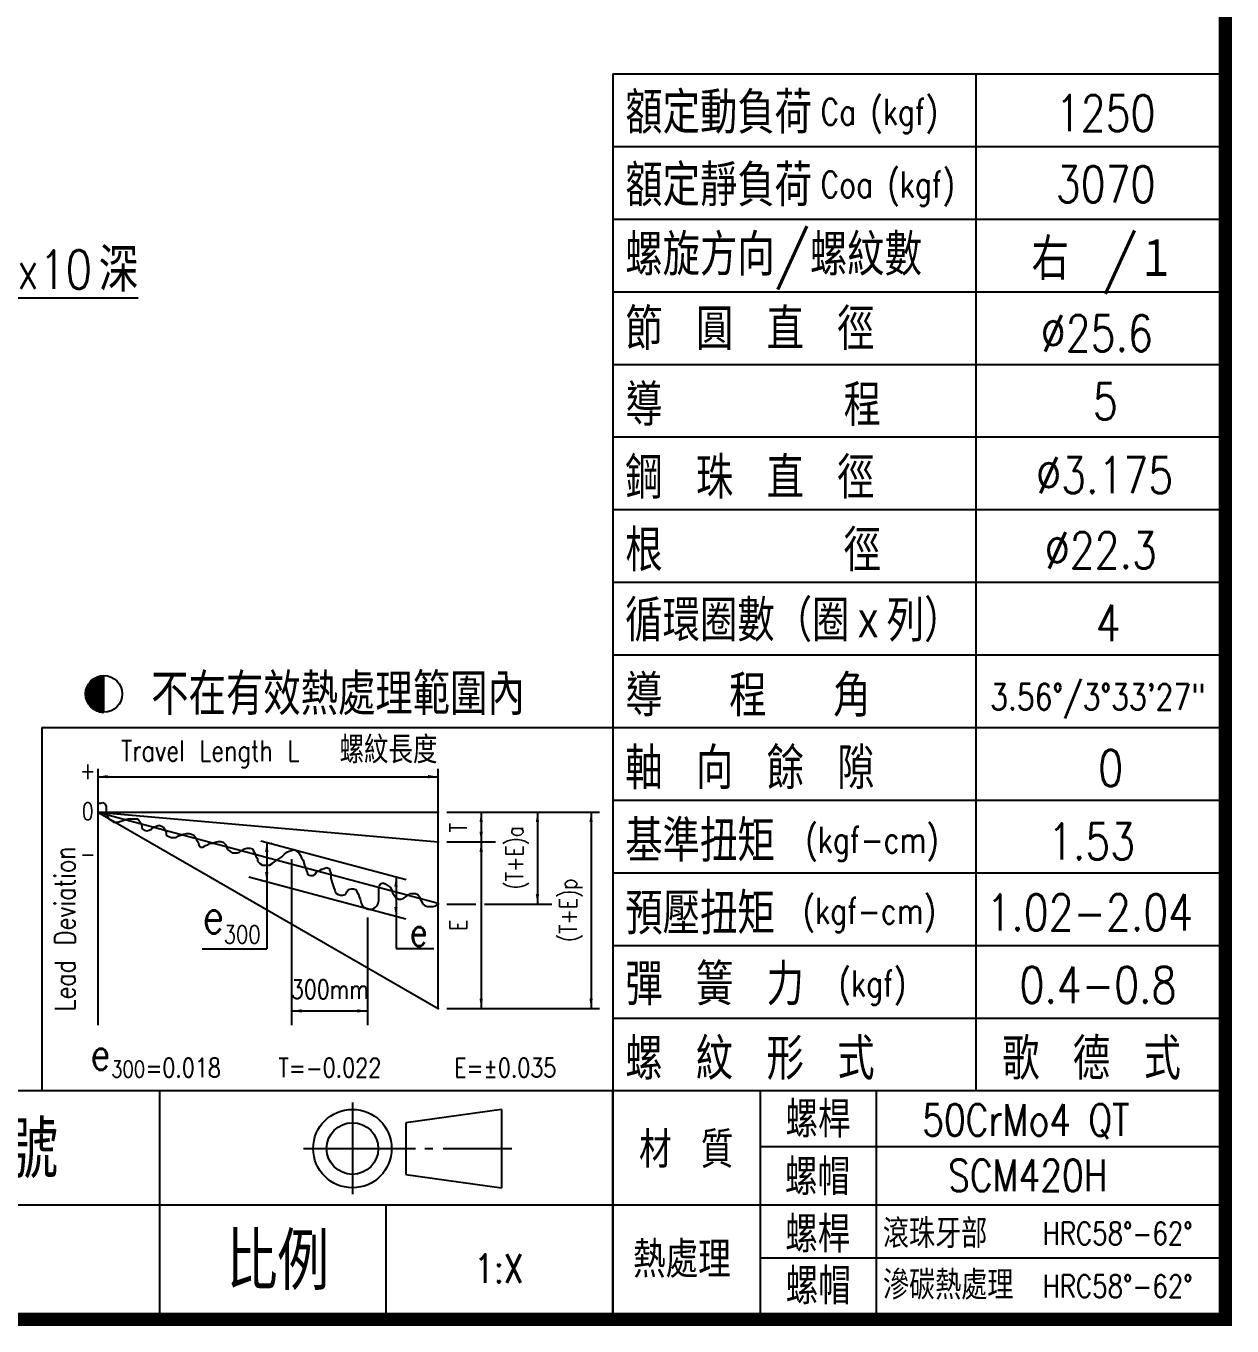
# Model space of a CAD drawing. Header units: millimetres. Extents: x 1056 to 1476, y 85 to 383.
# Drawn here: x 1351.2 to 1476.4, y 84.6 to 219.7 of the extents above; entities that cross this region are included whole.
import ezdxf
from ezdxf.enums import TextEntityAlignment as Align

# ---------------------------------------------------------------- set-up
doc = ezdxf.new("R2010")
doc.units = ezdxf.units.MM
doc.layers.add('CK_LEVEL_1', color=7, linetype='Continuous')
doc.styles.add('SIMPLEX', font='simplex.shx', dxfattribs={"width": 0.8, "height": 4})
doc.styles.get("Standard").update_dxf_attribs({"font": 'txt.shx', "height": 4, "bigfont": 'CHINESET.SHX'})

# ---------------------------------------------------------------- blocks, each defined once
blk = doc.blocks.new('*X41')
at = {"color": 0}
for p, q in [((509.13, 87.95), (512.19, 87.95)), ((509.18, 88), (512.19, 88)), ((509.22, 88.05), (512.19, 88.05)), ((509.27, 88.1), (512.19, 88.1)), ((509.31, 88.15), (512.19, 88.15)), ((509.36, 88.2), (512.19, 88.2)), ((509.41, 88.25), (512.19, 88.25)), ((509.47, 88.3), (512.19, 88.3)), ((509.52, 88.35), (512.19, 88.35)), ((509.58, 88.4), (512.19, 88.4)), ((509.64, 88.45), (512.19, 88.45)), ((509.7, 88.5), (512.19, 88.5)), ((509.76, 88.55), (512.19, 88.55)), ((509.83, 88.6), (512.19, 88.6)), ((509.9, 88.65), (512.19, 88.65)), ((509.97, 88.7), (512.19, 88.7)), ((510.05, 88.75), (512.19, 88.75)), ((510.13, 88.8), (512.19, 88.8)), ((510.22, 88.85), (512.19, 88.85)), ((510.31, 88.9), (512.19, 88.9)), ((510.41, 88.95), (512.19, 88.95)), ((510.51, 89), (512.19, 89)), ((510.62, 89.05), (512.19, 89.05)), ((510.75, 89.1), (512.19, 89.1)), ((510.89, 89.15), (512.19, 89.15)), ((511.04, 89.2), (512.19, 89.2)), ((511.22, 89.25), (512.19, 89.25)), ((511.45, 89.3), (512.19, 89.3)), ((511.81, 89.35), (512.19, 89.35)), ((508.19, 85.6), (512.19, 85.6)), ((508.19, 85.55), (512.19, 85.55)), ((508.19, 85.5), (512.19, 85.5)), ((508.19, 85.45), (512.19, 85.45)), ((508.19, 85.4), (512.19, 85.4)), ((508.19, 85.35), (512.19, 85.35)), ((508.19, 85.3), (512.19, 85.3)), ((508.19, 85.25), (512.19, 85.25)), ((508.19, 85.2), (512.19, 85.2)), ((508.19, 85.15), (512.19, 85.15)), ((508.2, 85.7), (512.19, 85.7)), ((508.2, 85.65), (512.19, 85.65)), ((508.2, 85.1), (512.19, 85.1)), ((508.21, 85.8), (512.19, 85.8)), ((508.21, 85.75), (512.19, 85.75)), ((508.22, 85.9), (512.19, 85.9)), ((508.22, 85.85), (512.19, 85.85)), ((508.23, 85.95), (512.19, 85.95)), ((508.24, 86), (512.19, 86)), ((508.25, 86.1), (512.19, 86.1)), ((508.25, 86.05), (512.19, 86.05)), ((508.26, 86.15), (512.19, 86.15)), ((508.27, 86.2), (512.19, 86.2)), ((508.29, 86.25), (512.19, 86.25)), ((508.3, 86.3), (512.19, 86.3)), ((508.31, 86.35), (512.19, 86.35)), ((508.32, 86.4), (512.19, 86.4)), ((508.34, 86.45), (512.19, 86.45)), ((508.35, 86.5), (512.19, 86.5)), ((508.37, 86.55), (512.19, 86.55)), ((508.38, 86.6), (512.19, 86.6)), ((508.4, 86.65), (512.19, 86.65)), ((508.42, 86.7), (512.19, 86.7)), ((508.43, 86.75), (512.19, 86.75)), ((508.45, 86.8), (512.19, 86.8)), ((508.47, 86.85), (512.19, 86.85)), ((508.49, 86.9), (512.19, 86.9)), ((508.51, 86.95), (512.19, 86.95)), ((508.54, 87), (512.19, 87)), ((508.56, 87.05), (512.19, 87.05)), ((508.58, 87.1), (512.19, 87.1)), ((508.61, 87.15), (512.19, 87.15)), ((508.63, 87.2), (512.19, 87.2)), ((508.66, 87.25), (512.19, 87.25)), ((508.68, 87.3), (512.19, 87.3)), ((508.71, 87.35), (512.19, 87.35)), ((508.74, 87.4), (512.19, 87.4)), ((508.77, 87.45), (512.19, 87.45)), ((508.8, 87.5), (512.19, 87.5)), ((508.83, 87.55), (512.19, 87.55)), ((508.87, 87.6), (512.19, 87.6)), ((508.9, 87.65), (512.19, 87.65)), ((508.94, 87.7), (512.19, 87.7)), ((508.97, 87.75), (512.19, 87.75)), ((509.01, 87.8), (512.19, 87.8)), ((509.05, 87.85), (512.19, 87.85)), ((509.09, 87.9), (512.19, 87.9)), ((508.2, 85.05), (512.19, 85.05)), ((508.2, 85), (512.19, 85)), ((508.21, 84.95), (512.19, 84.95)), ((508.21, 84.9), (512.19, 84.9)), ((508.22, 84.85), (512.19, 84.85)), ((508.23, 84.8), (512.19, 84.8)), ((508.23, 84.75), (512.19, 84.75)), ((508.24, 84.7), (512.19, 84.7)), ((508.25, 84.65), (512.19, 84.65)), ((508.26, 84.6), (512.19, 84.6)), ((508.27, 84.55), (512.19, 84.55)), ((508.28, 84.5), (512.19, 84.5)), ((508.29, 84.45), (512.19, 84.45)), ((508.31, 84.4), (512.19, 84.4)), ((508.32, 84.35), (512.19, 84.35)), ((508.33, 84.3), (512.19, 84.3)), ((508.35, 84.25), (512.19, 84.25)), ((508.36, 84.2), (512.19, 84.2)), ((508.38, 84.15), (512.19, 84.15)), ((508.39, 84.1), (512.19, 84.1)), ((508.41, 84.05), (512.19, 84.05)), ((508.43, 84), (512.19, 84)), ((508.45, 83.95), (512.19, 83.95)), ((508.47, 83.9), (512.19, 83.9)), ((508.49, 83.85), (512.19, 83.85)), ((508.51, 83.8), (512.19, 83.8)), ((508.53, 83.75), (512.19, 83.75)), ((508.55, 83.7), (512.19, 83.7)), ((508.57, 83.65), (512.19, 83.65)), ((508.6, 83.6), (512.19, 83.6)), ((508.62, 83.55), (512.19, 83.55)), ((508.65, 83.5), (512.19, 83.5)), ((508.68, 83.45), (512.19, 83.45)), ((508.7, 83.4), (512.19, 83.4)), ((508.73, 83.35), (512.19, 83.35)), ((508.76, 83.3), (512.19, 83.3)), ((508.79, 83.25), (512.19, 83.25)), ((508.83, 83.2), (512.19, 83.2)), ((508.86, 83.15), (512.19, 83.15)), ((508.89, 83.1), (512.19, 83.1)), ((508.93, 83.05), (512.19, 83.05)), ((508.96, 83), (512.19, 83)), ((509, 82.95), (512.19, 82.95)), ((509.04, 82.9), (512.19, 82.9)), ((509.08, 82.85), (512.19, 82.85)), ((509.12, 82.8), (512.19, 82.8)), ((509.16, 82.75), (512.19, 82.75)), ((509.21, 82.7), (512.19, 82.7)), ((509.25, 82.65), (512.19, 82.65)), ((509.3, 82.6), (512.19, 82.6)), ((509.35, 82.55), (512.19, 82.55)), ((509.4, 82.5), (512.19, 82.5)), ((509.45, 82.45), (512.19, 82.45)), ((509.5, 82.4), (512.19, 82.4)), ((509.56, 82.35), (512.19, 82.35)), ((509.62, 82.3), (512.19, 82.3)), ((509.68, 82.25), (512.19, 82.25)), ((509.74, 82.2), (512.19, 82.2)), ((509.81, 82.15), (512.19, 82.15)), ((509.88, 82.1), (512.19, 82.1)), ((509.95, 82.05), (512.19, 82.05)), ((510.03, 82), (512.19, 82)), ((510.11, 81.95), (512.19, 81.95)), ((510.19, 81.9), (512.19, 81.9)), ((510.28, 81.85), (512.19, 81.85)), ((510.38, 81.8), (512.19, 81.8)), ((510.48, 81.75), (512.19, 81.75)), ((510.59, 81.7), (512.19, 81.7)), ((510.71, 81.65), (512.19, 81.65)), ((510.84, 81.6), (512.19, 81.6)), ((510.99, 81.55), (512.19, 81.55)), ((511.17, 81.5), (512.19, 81.5)), ((511.38, 81.45), (512.19, 81.45)), ((511.68, 81.4), (512.19, 81.4))]:
    blk.add_line(p, q, dxfattribs=at)

msp = doc.modelspace()

# ---------------------------------------------------------------- linework, layer by layer
at = {"color": 3}
for p, q in [((1412.1062, 214.6925), (1412.1062, 85.8841)), ((1412.1062, 214.6925), (1475.7386, 214.6925)), ((1449.8362, 214.6925), (1449.8362, 109.0485)), ((1412.1062, 207.1465), (1475.7386, 207.1465)), ((1412.1062, 199.6005), (1475.7386, 199.6005)), ((1412.1062, 192.0545), (1475.7386, 192.0545)), ((1412.1062, 184.5085), (1475.7386, 184.5085)), ((1412.1062, 176.9625), (1475.7386, 176.9625)), ((1412.1062, 169.4165), (1475.7386, 169.4165)), ((1412.1062, 161.8705), (1475.7386, 161.8705)), ((1412.1062, 154.3245), (1475.7386, 154.3245)), ((1359.2566, 148.3605), (1359.2566, 152.1711)), ((1352.8162, 146.7785), (1475.7386, 146.7785)), ((1352.8162, 146.7785), (1352.8162, 109.0485)), ((1358.6236, 142.4682), (1358.6236, 115.8395)), ((1393.9747, 117.5817), (1393.9747, 142.4682)), ((1412.1062, 139.2325), (1475.7386, 139.2325)), ((1358.6236, 138.904), (1358.8904, 138.904)), ((1358.6236, 137.9916), (1393.9747, 117.5817)), ((1358.6236, 137.9916), (1393.9747, 128.5193)), ((1358.6236, 137.9916), (1393.9747, 134.8988)), ((1358.6236, 137.9916), (1393.9747, 137.9916)), ((1358.8904, 138.904), (1359.144, 138.9885)), ((1359.144, 138.9885), (1359.3976, 138.8195)), ((1359.3976, 138.8195), (1359.4821, 138.5661)), ((1359.4821, 138.5661), (1359.4821, 137.8058)), ((1359.4821, 137.8058), (1359.6512, 137.5524)), ((1359.6512, 137.5524), (1359.7358, 137.299)), ((1359.7358, 137.299), (1360.243, 136.9611)), ((1360.243, 136.9611), (1360.7503, 136.9611)), ((1360.7503, 136.9611), (1361.0039, 137.0455)), ((1361.0039, 137.0455), (1361.2575, 137.13)), ((1361.2575, 137.13), (1361.5111, 137.2145)), ((1361.5111, 137.2145), (1361.7647, 137.299)), ((1361.7647, 137.299), (1362.7792, 137.299)), ((1362.7792, 137.299), (1362.9483, 137.0455)), ((1362.9483, 137.0455), (1363.1174, 136.7921)), ((1363.1174, 136.7921), (1363.2019, 136.5387)), ((1363.2019, 136.5387), (1363.2019, 136.2853)), ((1364.2164, 136.2008), (1364.47, 136.4542)), ((1364.47, 136.4542), (1364.7237, 136.5387)), ((1364.7237, 136.5387), (1364.9773, 136.6232)), ((1364.9773, 136.6232), (1365.2309, 136.5387)), ((1365.2309, 136.5387), (1365.4845, 136.3698)), ((1363.2019, 136.2853), (1363.4556, 136.1163)), ((1363.4556, 136.1163), (1363.7092, 136.0319)), ((1363.7092, 136.0319), (1363.9628, 136.1163)), ((1363.9628, 136.1163), (1364.2164, 136.2008)), ((1365.4845, 136.3698), (1365.5691, 136.1163)), ((1365.5691, 136.1163), (1365.7381, 135.8629)), ((1365.7381, 135.8629), (1365.7381, 135.6095)), ((1365.7381, 135.6095), (1365.9918, 135.4405)), ((1365.9918, 135.4405), (1366.2454, 135.3561)), ((1366.2454, 135.3561), (1366.7526, 135.3561)), ((1366.7526, 135.3561), (1367.0063, 135.525)), ((1367.0063, 135.525), (1367.2599, 135.6095)), ((1367.2599, 135.6095), (1367.5135, 135.694)), ((1367.5135, 135.694), (1367.8517, 135.7784)), ((1367.8517, 135.7784), (1368.1053, 135.7784)), ((1368.1053, 135.7784), (1368.3589, 135.694)), ((1368.3589, 135.694), (1368.6125, 135.6095)), ((1368.6125, 135.6095), (1368.7816, 135.3561)), ((1368.7816, 135.3561), (1368.8661, 135.1026)), ((1368.8661, 135.1026), (1369.0352, 134.8492)), ((1369.0352, 134.8492), (1369.1198, 134.5958)), ((1369.1198, 134.5958), (1369.2889, 134.3424)), ((1369.2889, 134.3424), (1369.5425, 134.3424)), ((1369.5425, 134.3424), (1369.7961, 134.5113)), ((1369.7961, 134.5113), (1370.0497, 134.5958)), ((1370.0497, 134.5958), (1370.3033, 134.7647)), ((1370.3033, 134.7647), (1370.557, 134.7647)), ((1370.557, 134.7647), (1370.8106, 134.8492)), ((1370.8106, 134.8492), (1371.1487, 134.9337)), ((1371.1487, 134.9337), (1371.4024, 134.9337)), ((1371.4024, 134.9337), (1371.656, 134.8492)), ((1371.656, 134.8492), (1371.9096, 134.5958)), ((1371.9096, 134.5958), (1371.9942, 134.3424)), ((1371.9942, 134.3424), (1372.0787, 134.089)), ((1372.0787, 134.089), (1372.3323, 133.92)), ((1372.3323, 133.92), (1372.5859, 133.7511)), ((1372.5859, 133.7511), (1373.0932, 133.7511)), ((1373.0932, 133.7511), (1373.3468, 133.8355)), ((1373.3468, 133.8355), (1373.854, 134.1734)), ((1373.854, 134.1734), (1374.1077, 134.2579)), ((1374.1077, 134.2579), (1374.4458, 134.2579)), ((1374.4458, 134.2579), (1374.6995, 134.1734)), ((1374.6995, 134.1734), (1374.784, 133.92)), ((1374.784, 133.92), (1374.9531, 133.6666)), ((1375.559, 135.0139), (1390.6496, 130.9704)), ((1377.9965, 133.5821), (1378.2502, 133.8355)), ((1378.2502, 133.8355), (1378.5038, 133.92)), ((1378.5038, 133.92), (1378.7574, 134.0045)), ((1378.7574, 134.0045), (1379.011, 134.089)), ((1379.011, 134.089), (1379.2646, 133.92)), ((1379.2646, 133.92), (1379.5183, 133.7511)), ((1379.5183, 133.7511), (1379.6873, 133.4976)), ((1374.9531, 133.6666), (1375.0376, 133.4132)), ((1375.0376, 133.4132), (1375.2067, 133.1597)), ((1375.2067, 133.1597), (1375.2067, 132.9063)), ((1375.2067, 132.9063), (1375.4603, 132.6529)), ((1375.4603, 132.6529), (1375.7139, 132.4839)), ((1375.7139, 132.4839), (1376.4748, 132.4839)), ((1376.4748, 132.4839), (1376.7284, 132.6529)), ((1376.7284, 132.6529), (1376.982, 132.8218)), ((1376.982, 132.8218), (1377.7429, 133.3287)), ((1377.7429, 133.3287), (1377.9965, 133.5821)), ((1379.6873, 133.4976), (1379.7719, 133.2442)), ((1379.7719, 133.2442), (1379.941, 132.9908)), ((1379.941, 132.9908), (1380.11, 132.4839)), ((1380.11, 132.4839), (1380.1946, 132.2305)), ((1390.6363, 126.8522), (1374.3166, 131.2251)), ((1380.1946, 132.2305), (1380.2791, 131.9771)), ((1380.2791, 131.9771), (1380.3637, 131.7237)), ((1380.3637, 131.7237), (1380.4482, 131.4703)), ((1380.4482, 131.4703), (1380.7018, 131.3858)), ((1380.7018, 131.3858), (1380.9555, 131.3858)), ((1380.9555, 131.3858), (1381.2091, 131.5547)), ((1381.2091, 131.5547), (1381.3782, 131.8082)), ((1381.3782, 131.8082), (1381.6318, 131.8926)), ((1381.6318, 131.8926), (1381.8854, 132.0616)), ((1381.8854, 132.0616), (1382.139, 132.146)), ((1382.139, 132.146), (1382.3926, 132.2305)), ((1382.3926, 132.2305), (1382.6463, 132.146)), ((1382.6463, 132.146), (1382.7308, 131.8926)), ((1382.7308, 131.8926), (1382.8153, 131.6392)), ((1382.8153, 131.6392), (1382.8153, 131.1324)), ((1382.8153, 131.1324), (1382.8999, 130.8789)), ((1412.1062, 131.6865), (1475.7386, 131.6865)), ((1382.8999, 130.8789), (1382.9844, 130.6255)), ((1382.9844, 130.6255), (1383.1535, 130.1187)), ((1383.1535, 130.1187), (1383.2381, 129.8652)), ((1383.2381, 129.8652), (1383.3226, 129.6118)), ((1384.3371, 129.4429), (1384.5062, 129.6963)), ((1384.5062, 129.6963), (1384.6752, 129.9497)), ((1384.6752, 129.9497), (1384.9289, 130.0342)), ((1384.9289, 130.0342), (1385.1825, 130.0342)), ((1385.1825, 130.0342), (1385.4361, 129.9497)), ((1385.4361, 129.9497), (1385.5206, 129.6963)), ((1385.5206, 129.6963), (1385.6897, 129.4429)), ((1387.8032, 130.0342), (1387.8878, 130.2876)), ((1387.8032, 128.8205), (1387.8032, 130.0342)), ((1387.8878, 130.2876), (1387.9723, 130.541)), ((1387.9723, 130.541), (1388.2259, 130.6255)), ((1388.2259, 130.6255), (1388.4796, 130.541)), ((1388.4796, 130.541), (1388.9868, 130.2031)), ((1388.9868, 130.2031), (1389.1559, 129.8652)), ((1389.1559, 129.8652), (1389.2404, 129.6118)), ((1383.3226, 129.6118), (1383.5762, 129.4429)), ((1383.5762, 129.4429), (1383.8298, 129.3584)), ((1383.8298, 129.3584), (1384.0835, 129.3584)), ((1384.0835, 129.3584), (1384.3371, 129.4429)), ((1385.6897, 129.4429), (1385.7743, 129.1895)), ((1385.7743, 129.1895), (1385.8588, 128.936)), ((1385.8588, 128.936), (1385.9953, 128.5269)), ((1389.2404, 129.6118), (1389.4095, 129.3584)), ((1389.4095, 129.3584), (1389.5786, 129.105)), ((1389.5786, 129.105), (1389.8322, 128.936)), ((1389.8322, 128.936), (1390.0858, 128.936)), ((1390.0858, 128.936), (1390.3395, 129.0205)), ((1390.3395, 129.0205), (1390.8467, 129.3584)), ((1390.8467, 129.3584), (1391.1003, 129.5274)), ((1391.1003, 129.5274), (1391.6076, 129.5274)), ((1391.6076, 129.5274), (1391.8612, 129.4429)), ((1391.8612, 129.4429), (1392.0303, 129.1895)), ((1392.0303, 129.1895), (1392.1148, 128.936)), ((1392.1148, 128.936), (1392.2839, 128.6826)), ((1392.2839, 128.6826), (1392.3684, 128.4292)), ((1392.3684, 128.4292), (1392.6221, 128.2602)), ((1393.7211, 128.2602), (1393.9747, 128.4292)), ((1393.9747, 128.4292), (1394.0592, 128.5137)), ((1392.6221, 128.2602), (1392.8757, 128.1758)), ((1392.8757, 128.1758), (1393.4675, 128.1758)), ((1393.4675, 128.1758), (1393.7211, 128.2602)), ((1369.4725, 123.7745), (1376.1915, 123.7745)), ((1389.6146, 123.8064), (1393.5377, 123.8064)), ((1412.1062, 124.1405), (1475.7386, 124.1405)), ((1412.1062, 116.5945), (1475.7386, 116.5945)), ((1215.2379, 109.0485), (1475.7386, 109.0485)), ((1365.0272, 109.0485), (1365.0272, 85.8841)), ((1412.1062, 109.0485), (1475.7386, 109.0485)), ((1412.1062, 85.2957), (1412.1062, 109.0485)), ((1427.4204, 109.0485), (1427.4204, 85.8841)), ((1439.4772, 109.0485), (1439.4772, 85.8841)), ((1385.0725, 107.8274), (1385.0725, 98.2861)), ((1400.5636, 107.1084), (1390.6339, 105.7147)), ((1400.5636, 107.1084), (1400.5636, 98.9604)), ((1390.6339, 105.7147), (1390.6339, 100.3541)), ((1379.9825, 103.0344), (1391.6285, 103.0344)), ((1392.6047, 103.0344), (1393.4307, 103.0344)), ((1394.482, 103.0344), (1401.6204, 103.0344)), ((1427.4204, 103.2458), (1475.7386, 103.2458)), ((1390.6339, 100.3541), (1400.5636, 98.9604)), ((1303.7394, 97.1721), (1475.7386, 97.1721)), ((1388.5667, 85.2957), (1388.5667, 97.1721)), ((1427.4204, 91.6714), (1475.7386, 91.6714))]:
    msp.add_line(p, q, dxfattribs=at)
at = {"color": 3, "linetype": 'ByBlock'}
for p, q in [((1358.6236, 141.6665), (1393.9747, 141.6665)), ((1394.8668, 137.9916), (1410.7518, 137.9916)), ((1398.4475, 137.9916), (1398.4475, 134.8988)), ((1404.2919, 137.9916), (1404.2919, 128.4292)), ((1409.8623, 137.9916), (1409.8623, 117.5817)), ((1376.1915, 134.8444), (1376.1915, 123.7745)), ((1394.8668, 134.8988), (1399.9344, 134.8988)), ((1398.4475, 134.8988), (1398.4475, 117.5817)), ((1378.7574, 133.1124), (1378.7574, 115.844)), ((1398.4475, 132.8172), (1398.4475, 130.7356)), ((1389.6146, 131.2305), (1389.6146, 123.8064)), ((1394.8668, 128.4292), (1397.898, 128.4292)), ((1398.7976, 128.4292), (1405.7787, 128.4292)), ((1386.6353, 127.0322), (1386.6353, 115.844)), ((1394.8668, 117.5817), (1410.7518, 117.5817)), ((1378.7574, 117.3309), (1386.6353, 117.3309))]:
    msp.add_line(p, q, dxfattribs=at)
at = {"const_width": 1.3946}
msp.add_lwpolyline([(1056.2803, 85.2957), (1475.7386, 85.2957), (1475.7386, 382.4567), (1056.2803, 382.4567)], close=True, dxfattribs=at)
at = {"color": 3}
for centre, radius in [((1359.2566, 150.2658), 1.9053), ((1385.0725, 103.0344), 4.074), ((1385.0725, 103.0344), 2.6803)]:
    msp.add_circle(centre, radius, dxfattribs=at)
msp.add_arc((1386.8754, 128.8205), 0.9278, 198.448471, 0, dxfattribs=at)
at = {"color": 3, "linetype": 'ByBlock'}
for p in [(1393.9747, 137.9916), (1393.9747, 137.9916), (1393.9747, 137.9916), (1376.6439, 134.7232), (1378.7574, 134.0045), (1393.9747, 134.8988), (1393.9747, 134.8988), (1398.4475, 134.8988), (1398.4475, 134.8988), (1375.6134, 130.8776), (1376.1915, 130.8776), (1393.9747, 128.4292), (1404.2919, 128.4292), (1386.6353, 127.9243), (1393.9747, 117.5817), (1393.9747, 117.5817), (1398.4475, 117.5817), (1409.8623, 117.5817), (1386.6353, 117.3309)]:
    msp.add_point(p, dxfattribs=at)
for points in [[(1359.6644, 141.8399), (1359.6644, 141.493), (1358.6236, 141.6665)], [(1392.9339, 141.8399), (1392.9339, 141.493), (1393.9747, 141.6665)], [(1398.621, 136.9508), (1398.274, 136.9508), (1398.4475, 137.9916)], [(1404.1184, 136.9508), (1404.4653, 136.9508), (1404.2919, 137.9916)], [(1409.6889, 136.9508), (1410.0358, 136.9508), (1409.8623, 137.9916)], [(1398.274, 135.9396), (1398.621, 135.9396), (1398.4475, 134.8988)], [(1376.3503, 133.851), (1376.0034, 133.851), (1376.1769, 134.8918)], [(1398.274, 133.858), (1398.621, 133.858), (1398.4475, 134.8988)], [(1376.3449, 131.7535), (1375.9979, 131.7535), (1376.1714, 130.7127)], [(1389.7733, 130.2371), (1389.4264, 130.2371), (1389.5999, 131.2779)], [(1404.1184, 129.47), (1404.4653, 129.47), (1404.2919, 128.4292)], [(1389.7679, 128.1396), (1389.4209, 128.1396), (1389.5944, 127.0988)], [(1398.274, 118.6225), (1398.621, 118.6225), (1398.4475, 117.5817)], [(1409.6889, 118.6225), (1410.0358, 118.6225), (1409.8623, 117.5817)], [(1379.7982, 117.5044), (1379.7982, 117.1574), (1378.7574, 117.3309)], [(1385.5945, 117.5044), (1385.5945, 117.1574), (1386.6353, 117.3309)]]:
    msp.add_solid(points, dxfattribs=at)
at = {"layer": 'CK_LEVEL_1', "color": 6}
msp.add_line((1335.4721, 191.403), (1362.8135, 191.403), dxfattribs=at)

# ---------------------------------------------------------------- block references
at = {"color": 3, "xscale": 0.4763162425838345, "yscale": 0.4763162425837635, "zscale": 0.4763162425838018}
msp.add_blockref('*X41', (1115.2937, 109.6038), dxfattribs=at)

# ---------------------------------------------------------------- texts
at = {"color": 3, "width": 0.9}
for s, height, p in [('額定動負荷', 4.312, (1413.4125, 208.4829)), ('額定靜負荷', 4.312, (1413.4125, 200.9369)), ('螺旋方向/螺紋數', 4.312, (1413.4125, 193.7255)), ('右 /１', 4.312, (1455.6262, 193.2869)), ('深 ', 4.56237, (1358.7257, 192.0656)), ('節 圓 直 徑', 4.312, (1413.4125, 186.0015)), ('導     程', 4.312, (1413.4125, 178.1013)), ('鋼 珠 直 徑', 4.312, (1413.4125, 170.5553)), ('根     徑', 4.312, (1413.4125, 163.0093)), ('循環圈數（圈ｘ列）', 4.312, (1413.4125, 155.7159)), ('不在有效熱處理範圍內', 4.312, (1364.1691, 148.0746)), ('導  程  角', 4.312, (1413.4125, 147.9173)), ('螺紋長度', 2.82184, (1383.7432, 143.045)), ('軸 向 餘 隙', 4.312, (1413.4125, 140.3772)), ('基準扭矩 ', 4.312, (1413.4125, 132.8312)), ('預壓扭矩 ', 4.312, (1413.4125, 125.2852)), ('彈 簧 力', 4.312, (1413.4125, 117.9205)), ('螺 紋 形 式', 4.312, (1413.4125, 110.1873)), ('歌 德 式', 4.312, (1452.5628, 110.1873)), ('螺桿', 3.76245, (1430.0527, 104.1788)), ('圖      號', 5.929, (1312.8153, 99.9344)), ('材 質', 3.76245, (1414.8479, 101.0308)), ('螺帽', 3.76245, (1429.9979, 98.1838)), ('螺桿', 3.76245, (1430.0253, 92.232)), ('滾珠牙部', 3.00996, (1440.1773, 92.6945)), ('比例', 5.929, (1371.9645, 88.3538)), ('熱處理', 3.76245, (1414.2178, 89.6164)), ('螺帽', 3.76245, (1430.0801, 86.8508)), ('滲碳熱處理', 3.00996, (1440.1884, 87.3446))]:
    msp.add_text(s, height=height, dxfattribs=at).set_placement(p)
at = {"color": 3, "style": 'SIMPLEX', "width": 0.8}
for s, height, p in [('Ca (kgf)', 2.695, (1433.6947, 209.4018)), ('1250', 3.773, (1458.1349, 208.7187)), ('Coa (kgf)', 2.695, (1433.6947, 201.8558)), ('3070', 3.773, (1458.134, 201.3393)), ('%%C25.6', 3.773, (1456.5768, 185.8554)), ('5', 3.773, (1461.9889, 178.7742)), ('%%c3.175', 3.773, (1456.1024, 171.1092)), ('%%c22.3', 3.773, (1456.9954, 163.3082)), ('4', 3.773, (1462.2755, 155.7452)), ('3.56%%D/3%%D33\'27"', 2.695, (1451.3179, 148.6167)), ('0', 3.773, (1462.5436, 140.6692)), ('(kgf-cm)', 2.695, (1432.1152, 133.7749)), ('1.53', 3.773, (1457.3228, 133.0625)), ('(kgf-cm)', 2.695, (1431.8309, 126.3853)), ('1.02-2.04', 3.773, (1450.9249, 125.6744)), ('(kgf)', 2.695, (1435.5647, 118.8393)), ('0.4-0.8', 3.773, (1454.3678, 118.1562)), ('50CrMo4 QT', 3.28812, (1444.2667, 104.3719)), ('SCM420H', 3.28812, (1446.9467, 98.6055)), ('HRC58%%d-62%%d', 2.338221, (1456.7845, 93.0466)), ('1:X', 2.9645, (1397.7469, 89.0886)), ('HRC58%%d-62%%d', 2.338221, (1456.7845, 87.5639))]:
    msp.add_text(s, height=height, dxfattribs=at).set_placement(p)
at = {"color": 3, "linetype": 'ByBlock', "width": 0.8}
for s, height, p in [('Travel Length L', 2.141104, (1370.3029, 144.3678)), ('300mm', 1.96268, (1382.7137, 119.5722))]:
    msp.add_text(s, height=height, dxfattribs=at).set_placement(p, align=Align.MIDDLE_CENTER)
for s, p in [('+', (1357.5827, 142.2905)), ('0', (1357.5827, 138.0786)), ('-', (1357.5827, 133.6326))]:
    msp.add_text(s, height=1.7843, dxfattribs=at).set_placement(p, align=Align.MIDDLE)
for s, height, p in [('T', 1.7843, (1396.0685, 136.3619)), ('(T+E)a', 1.78425, (1401.9129, 133.242)), ('(T+E)p', 1.78425, (1407.4833, 127.7867)), ('E', 1.7843, (1396.0685, 126.2402))]:
    msp.add_text(s, height=height, rotation=90, dxfattribs=at).set_placement(p, align=Align.MIDDLE_CENTER)
msp.add_text('Lead Deviation', height=2.141104, rotation=90, dxfattribs=at).set_placement((1355.1645, 125.8606), align=Align.MIDDLE)
at = {"color": 3, "width": 0.8}
for s, height, p in [('e', 3.5685, (1371.7177, 127.1621)), ('300', 1.85562, (1375.5259, 125.2774)), ('e', 2.9738, (1392.8679, 125.5533)), ('e', 3.286, (1359.9157, 112.8489)), ('300', 1.70872, (1363.531, 111.2788)), ('=0.018', 1.9716, (1371.4128, 111.4346)), ('T=-0.022', 1.9716, (1388.0685, 111.4346)), ('E=%%P0.035', 1.9716, (1406.2572, 111.4346))]:
    msp.add_text(s, height=height, dxfattribs=at).set_placement(p, align=Align.MIDDLE_RIGHT)
at = {"layer": 'CK_LEVEL_1', "color": 3, "insert": (1336.2244, 192.365), "char_height": 4, "attachment_point": 7, "style": 'SIMPLEX'}
msp.add_mtext('M6x1Px10', dxfattribs=at)

doc.saveas('drawing.dxf')
